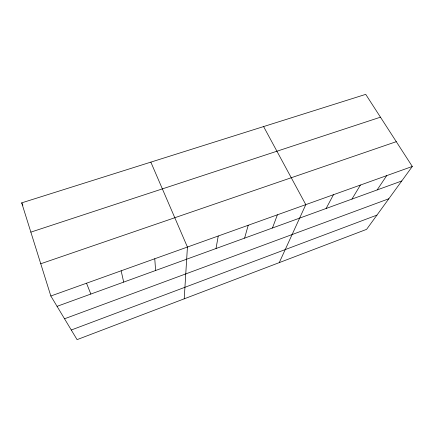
<?xml version="1.0" encoding="UTF-8"?>
<svg xmlns="http://www.w3.org/2000/svg" width="434" height="434" viewBox="0 0 434 434"><rect width="100%" height="100%" fill="white"/><g stroke="black" fill="none" stroke-linecap="round" stroke-linejoin="round"><path stroke-width="0.65" d="M184.211 298.825L187.428 247.049L150.842 162.137M216.018 248.53L218.237 236.009M244.602 238.13L248.215 225.262M272.465 227.996L277.391 214.808M279.263 262.613L305.796 204.631L263.601 126.576M326.108 208.488L333.464 194.714M351.936 199.097L360.415 185.052M377.146 189.929L386.689 175.64M412.3 166.461L366.605 229.347L77.068 339.638L50.838 296.004L21.7 202.862L365.726 94.362L412.3 166.461L50.838 296.004M71.279 330.008L376.951 215.107M64.53 318.778L388.826 198.761M57.049 306.339L401.748 180.983M40.747 263.763L396.291 141.674M30.857 232.13L380.466 117.185M21.7 202.862L22.899 205.217M86.518 283.212L90.842 294.051M121.151 270.805L123.679 282.111M154.77 258.756L155.611 270.496"/></g></svg>
